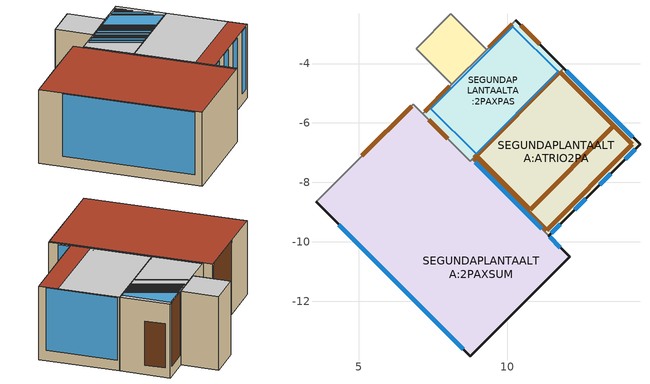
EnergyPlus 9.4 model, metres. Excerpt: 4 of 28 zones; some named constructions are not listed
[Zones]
SEGUNDAPLANTAALTA:2PAXSUM
 floor to PRIMERAPLANTAALTA:1PAXDC (02.Porcelanato/2cm-Aire/15cm-Gypsum/1.5cm_Reversed_Rev): 5.34,-7.79 4.88,-7.33 6.84,-5.38 7.3,-5.83 z6.9
 floor to PRIMERAPLANTAALTA:1PAXPAS (02.Porcelanato/2cm-Aire/15cm-Gypsum/1.5cm_Reversed_Rev): 9.42,-7.96 8.76,-7.29 8.82,-7.23 9.49,-7.89 z6.9; 4.98,-10.08 4.02,-9.11 6.14,-6.98 7.11,-7.95 z6.9; 8.27,-9.11 6.14,-6.98 7.3,-5.83 9.42,-7.96 z6.9
 floor to PRIMERAPLANTAALTA:1PAXBAX02 (02.Porcelanato/2cm-Aire/15cm-Gypsum/1.5cm_Reversed_Rev): 4.02,-9.11 3.56,-8.66 4.88,-7.33 5.34,-7.79 z6.9
 floor to PRIMERAPLANTAALTA:1PAXBAX01 (02.Porcelanato/2cm-Aire/15cm-Gypsum/1.5cm_Reversed_Rev): 6.14,-11.24 4.98,-10.08 7.11,-7.95 8.27,-9.11 z6.9
 floor to PRIMERAPLANTAALTA:1PAXOFX01 (02.Porcelanato/2cm-Aire/15cm-Gypsum/1.5cm_Reversed_Rev): 8.75,-13.85 6.14,-11.24 9.49,-7.89 12.1,-10.5 z6.9
 wall outside (01.WA.ENL1.5-BLO15-EMP1.5): 3.56,-8.66 8.75,-13.85 12.1,-10.5 11.39,-9.8 z6.9:10.35
 wall to SEGUNDAPLANTAALTA:2PAXBAX01 (01. Gypsum/1.5cm-Bloque/15cm-Gysum/1.5cm): 5.04,-7.17 3.56,-8.66 z6.9:10.35
 wall to SEGUNDAPLANTAALTA:2PAXCAF (01. Gypsum/1.5cm-Bloque/15cm-Gysum/1.5cm_Rev): 6.84,-5.38 5.04,-7.17 z6.9:10.35
 wall to SEGUNDAPLANTAALTA:2PAXES (01. Gypsum/1.5cm-Bloque/15cm-Gysum/1.5cm): 7.15,-5.69 6.84,-5.38 z6.9:10.35
 wall to SEGUNDAPLANTAALTA:ATRIO2PA (01. Gypsum/1.5cm-Bloque/15cm-Gysum/1.5cm): 11.39,-9.8 8.82,-7.23 z6.9:10.35
 wall to SEGUNDAPLANTAALTA:2PAXPAS (01. Gypsum/1.5cm-Bloque/15cm-Gysum/1.5cm): 8.82,-7.23 8.76,-7.29 7.15,-5.69 z6.9:10.35
 window (01.Vidrio Claro 6mm - 1002): 4.33,-9.43 8.52,-13.61 / 11.79,-10.19 11.42,-9.83 z7.38:10.31
 window inside (Project internal glazing - 1003): 11.15,-9.56 8.91,-7.32 z7.38:10.31
 door inside (IRTSurface): 6.78,-5.44 5.11,-7.11 z7.34:10.35
 door inside (01.Madera/MDF/2cm): 8,-6.53 7.36,-5.9 z7.34:9.4
 roof outside (01.Cubierta-OSB-Gres-Madera/CB): 12.03,-10.57 12.1,-10.5 8.82,-7.23 8.76,-7.29 z10.35; 8.75,-13.85 12.03,-10.57 6.84,-5.38 3.56,-8.66 z10.35
SEGUNDAPLANTAALTA:ASCENSOR
 floor to PRIMERAPLANTAALTA:ASCENSOR (02.Porcelanato/2cm-Aire/15cm-Gypsum/1.5cm_Reversed_Rev): 8.13,-4.7 6.93,-3.5 8.1,-2.32 9.31,-3.53 z6.9
 wall to SEGUNDAPLANTAALTA:2PAXES (01. Gypsum/1.5cm-Bloque/15cm-Gysum/1.5cm_Rev): 9.31,-3.53 8.1,-2.32 6.93,-3.5 8.13,-4.7 z6.9:10.35
 wall to SEGUNDAPLANTAALTA:2PAXPAS (01. Gypsum/1.5cm-Bloque/15cm-Gysum/1.5cm_Rev): 8.13,-4.7 9.31,-3.53 z6.9:10.35
 ceiling to CUBIERTA:ATRIOSUPERIOR (01. Porcelanato/2cm-Hormigon/15cm_Reversed): 8.13,-4.7 9.31,-3.53 8.1,-2.32 6.93,-3.5 z10.35
SEGUNDAPLANTAALTA:2PAXPAS
 floor to PRIMERAPLANTAALTA:1PAXPAS (02.Porcelanato/2cm-Aire/15cm-Gypsum/1.5cm_Reversed_Rev): 8.76,-7.29 7.15,-5.69 10.29,-2.55 11.9,-4.15 z6.9
 wall outside (01.WA.ENL1.5-BLO15-EMP1.5): 11.9,-4.15 10.29,-2.55 z6.9:10.35
 wall to SEGUNDAPLANTAALTA:2PAXES (01. Gypsum/1.5cm-Bloque/15cm-Gysum/1.5cm): 8.13,-4.7 7.15,-5.69 / 10.29,-2.55 9.31,-3.53 z6.9:10.35
 wall to SEGUNDAPLANTAALTA:ATRIO2PA (01. Gypsum/1.5cm-Bloque/15cm-Gysum/1.5cm): 8.82,-7.23 11.9,-4.15 z6.9:10.35
 door inside (IRTSurface): 8.07,-4.77 7.22,-5.62 / 10.16,-2.68 9.37,-3.46 z7.37:10.35; 8.89,-7.16 11.77,-4.28 z7.34:10.35
 door (Project external door): 11.09,-3.35 10.46,-2.71 z7.34:9.4
 ceiling to CUBIERTA:ATRIOSUPERIOR (02.Porcelanato/2cm-Aire/15cm-Gypsum/1.5cm_Reversed): 8.82,-7.23 11.9,-4.15 10.29,-2.55 7.22,-5.62 z10.35
 roof outside (01.Cubierta-OSB-Gres-Madera/CB): 8.76,-7.29 8.82,-7.23 7.22,-5.62 7.15,-5.69 z10.35
 skylight inside (Project internal glazing - 1003): 8.95,-7.04 11.71,-4.28 10.19,-2.76 7.43,-5.52 z10.35
SEGUNDAPLANTAALTA:ATRIO2PA
 floor to PRIMERAPLANTAALTA:ATRIO1PA (02.Porcelanato/2cm-Aire/15cm-Gypsum/1.5cm_Reversed_Rev): 11.39,-9.8 8.82,-7.23 11.9,-4.15 14.47,-6.72 z6.9
 wall outside (01.WA.ENL1.5-BLO15-EMP1.5): 11.39,-9.8 14.47,-6.72 11.9,-4.15 z6.9:10.35
 window (01.Vidrio Claro 6mm - 1002): 14.23,-6.49 11.98,-4.23 z7.38:10.31; 11.48,-9.7 11.79,-9.4 / 12.27,-8.92 12.63,-8.55 / 13.12,-8.07 13.48,-7.71 / 13.97,-7.22 14.31,-6.88 z7.41:10.31
 door inside (IRTSurface): 11.33,-9.6 8.89,-7.16 11.77,-4.28 14.21,-6.72 z6.9; 10.77,-8.92 13.58,-6.1 11.77,-4.28 8.95,-7.1 z10.35
 ceiling to CUBIERTA:ATRIOSUPERIOR (02.Porcelanato/2cm-Aire/15cm-Gypsum/1.5cm_Reversed): 10.77,-9.17 13.84,-6.1 11.9,-4.15 8.82,-7.23 z10.35
 roof outside (01.Cubierta-OSB-Gres-Madera/CB): 11.39,-9.8 14.47,-6.72 13.84,-6.1 10.77,-9.17 z10.35
[Schedule:Compact]
Off 24/7: Any Number, Through: 12/31, For: AllDays, Until: 24:00, 0
20001: Any Number, Through: 12/31, For: Weekdays Weekends SummerDesignDays, Until: 24:00, 0, For: WinterDesignDays, Until: 24:00, 0, For: AllOtherDays, Until: 24:00, 0
20002: Any Number, Through: 12/31, For: Weekdays Weekends SummerDesignDays, Until: 24:00, 24, For: WinterDesignDays, Until: 24:00, 0, For: AllOtherDays, Until: 24:00, 24
20003: Any Number, Through: 12/31, For: Weekdays Weekends SummerDesignDays, Until: 24:00, 22, For: WinterDesignDays, Until: 24:00, 0, For: AllOtherDays, Until: 24:00, 22
[Schedule:Week:Daily]
8:00 - 18:00 Mon - Sat_Jan; 8:00 - 18:00 Mon - Sat_Feb; 8:00 - 18:00 Mon - Sat_Mar; 8:00 - 18:00 Mon - Sat_Apr; 8:00 - 18:00 Mon - Sat_May; 8:00 - 18:00 Mon - Sat_Jun; 8:00 - 18:00 Mon - Sat_Jul; 8:00 - 18:00 Mon - Sat_Aug; 8:00 - 18:00 Mon - Sat_Sep; 8:00 - 18:00 Mon - Sat_Oct; 8:00 - 18:00 Mon - Sat_Nov; 8:00 - 18:00 Mon - Sat_Dec; Horario Circulacion_Jan; Horario Circulacion_Feb; Horario Circulacion_Mar; Horario Circulacion_Apr; Horario Circulacion_May; Horario Circulacion_Jun; Horario Circulacion_Jul; Horario Circulacion_Aug; Horario Circulacion_Sep; Horario Circulacion_Oct; Horario Circulacion_Nov; Horario Circulacion_Dec: 11, 1, 1, 1, 1, 1, 1, 11, 1, 11, 1, 1
[Schedule:Year]
8:00 - 18:00 Mon - Sat: Any number, 8:00 - 18:00 Mon - Sat_Jan, 1, 1, 1, 31, 8:00 - 18:00 Mon - Sat_Feb, 2, 1, 2, 28, 8:00 - 18:00 Mon - Sat_Mar, 3, 1, 3, 31, 8:00 - 18:00 Mon - Sat_Apr, 4, 1, 4, 30, 8:00 - 18:00 Mon - Sat_May, 5, 1, 5, 31, 8:00 - 18:00 Mon - Sat_Jun, 6, 1, 6, 30, 8:00 - 18:00 Mon - Sat_Jul, 7, 1, 7, 31, 8:00 - 18:00 Mon - Sat_Aug, 8, 1, 8, 31, 8:00 - 18:00 Mon - Sat_Sep, 9, 1, 9, 30, 8:00 - 18:00 Mon - Sat_Oct, 10, 1, 10, 31, 8:00 - 18:00 Mon - Sat_Nov, 11, 1, 11, 30, 8:00 - 18:00 Mon - Sat_Dec, 12, 1, 12, 31
Horario Circulacion: Any number, Horario Circulacion_Jan, 1, 1, 1, 31, Horario Circulacion_Feb, 2, 1, 2, 28, Horario Circulacion_Mar, 3, 1, 3, 31, Horario Circulacion_Apr, 4, 1, 4, 30, Horario Circulacion_May, 5, 1, 5, 31, Horario Circulacion_Jun, 6, 1, 6, 30, Horario Circulacion_Jul, 7, 1, 7, 31, Horario Circulacion_Aug, 8, 1, 8, 31, Horario Circulacion_Sep, 9, 1, 9, 30, Horario Circulacion_Oct, 10, 1, 10, 31, Horario Circulacion_Nov, 11, 1, 11, 30, Horario Circulacion_Dec, 12, 1, 12, 31
[AirflowNetwork:MultiZone:Surface:Crack] Reference crack conditions=Reference Crack Conditions
Name | Crack | Flow coeff (kg/s @ 1Pa) | Flow exponent
 | SEGUNDAPLANTAALTA:2PAXSUM_Roof_1_0_0 | .0000422 | .7
 | SEGUNDAPLANTAALTA:2PAXSUM_Roof_1_0_1 | .0034081 | .7
 | SEGUNDAPLANTAALTA:2PAXSUM_Wall_5_0_0 | .0008026 | .7
 | SEGUNDAPLANTAALTA:2PAXSUM_Wall_6_0_0 | .0016322 | .7
 | SEGUNDAPLANTAALTA:2PAXSUM_Wall_7_0_0 | .0001942 | .7
 | SEGUNDAPLANTAALTA:2PAXSUM_Partition_8_0_0 | .0098377 | .75
 | SEGUNDAPLANTAALTA:2PAXSUM_Partition_9_0_0 | .0009418 | .75
 | SEGUNDAPLANTAALTA:2PAXSUM_Partition_10_0_0 | .0179406 | .75
 | SEGUNDAPLANTAALTA:ASCENSOR_Ceiling_1_0_0 | .0025473 | .7
 | SEGUNDAPLANTAALTA:ASCENSOR_Partition_5_0_0 | .017181 | .75
 | SEGUNDAPLANTAALTA:2PAXPAS_Ceiling_1_0_0 | .0013271 | .7
 | SEGUNDAPLANTAALTA:2PAXPAS_Roof_1_1_0 | .0000207 | .7
 | SEGUNDAPLANTAALTA:2PAXPAS_Wall_2_0_0 | .000598 | .7
 | SEGUNDAPLANTAALTA:2PAXPAS_Partition_8_0_0 | .0083005 | .75
 | SEGUNDAPLANTAALTA:ATRIO2PA_Ceiling_1_0_0 | .0015612 | .7
 | SEGUNDAPLANTAALTA:ATRIO2PA_Roof_1_1_0 | .0003844 | .7
 | SEGUNDAPLANTAALTA:ATRIO2PA_Wall_2_0_0 | .0003235 | .7
 | SEGUNDAPLANTAALTA:ATRIO2PA_Wall_5_0_0 | .0009367 | .7
[AirflowNetwork:MultiZone:Zone] Ventilation Control Mode=Temperature
Name | Vent Temperature Schedule | Venting Availability Schedule
SEGUNDAPLANTAALTA:2PAXSUM | 20003 | 20001
SEGUNDAPLANTAALTA:ASCENSOR; SEGUNDAPLANTAALTA:2PAXPAS | 20002 | 20001
SEGUNDAPLANTAALTA:ATRIO2PA | 20002 | Off 24/7
[AirflowNetwork:MultiZone:Surface]
Name | Leakage Component | Crack Actual Value or Window Open Factor for Ventilation (dimensionless) | Ventilation control mode | Crack Actual Value (dimensionless) | Venting Availability Schedule | Ventilation temp schedule
SEGUNDAPLANTAALTA:2PAXSUM_Partition_3_0_0_0_0_0_Hole_10133 | SEGUNDAPLANTAALTA:2PAXCAF_Partition_5_0_0_0_0_0_Hole | 1 | Constant
SEGUNDAPLANTAALTA:2PAXPAS_Partition_5_0_0_0_0_0_Hole_10138 | SEGUNDAPLANTAALTA:2PAXES_Partition_6_0_0_0_0_0_Hole | 1 | Constant
SEGUNDAPLANTAALTA:2PAXPAS_Partition_3_0_0_0_0_0_Hole_10143 | SEGUNDAPLANTAALTA:2PAXES_Partition_10_0_0_0_0_0_Hole | 1 | Constant
SEGUNDAPLANTAALTA:2PAXSUM_Roof_1_0_0 | SEGUNDAPLANTAALTA:2PAXSUM_Roof_1_0_0 |  |  | 1
SEGUNDAPLANTAALTA:2PAXSUM_Roof_1_0_1 | SEGUNDAPLANTAALTA:2PAXSUM_Roof_1_0_1 |  |  | 1
SEGUNDAPLANTAALTA:2PAXSUM_Wall_5_0_0 | SEGUNDAPLANTAALTA:2PAXSUM_Wall_5_0_0 |  |  | 1
SEGUNDAPLANTAALTA:2PAXSUM_Wall_5_0_0_0_0_0_Win | SEGUNDAPLANTAALTA:2PAXSUM_Wall_5_0_0_0_0_0_Win | 1 | NoVent
SEGUNDAPLANTAALTA:2PAXSUM_Wall_6_0_0 | SEGUNDAPLANTAALTA:2PAXSUM_Wall_6_0_0 |  |  | 1
SEGUNDAPLANTAALTA:2PAXSUM_Wall_7_0_0 | SEGUNDAPLANTAALTA:2PAXSUM_Wall_7_0_0 |  |  | 1
SEGUNDAPLANTAALTA:2PAXSUM_Wall_7_0_0_0_0_0_Win | SEGUNDAPLANTAALTA:2PAXSUM_Wall_7_0_0_0_0_0_Win | 1 | NoVent
SEGUNDAPLANTAALTA:2PAXSUM_Partition_8_0_0 | SEGUNDAPLANTAALTA:2PAXSUM_Partition_8_0_0 |  |  | 1
SEGUNDAPLANTAALTA:2PAXSUM_Partition_8_0_0_0_0_0_Win | SEGUNDAPLANTAALTA:2PAXSUM_Partition_8_0_0_0_0_0_Win | 1 | Constant |  | 8:00 - 18:00 Mon - Sat
SEGUNDAPLANTAALTA:2PAXSUM_Partition_9_0_0 | SEGUNDAPLANTAALTA:2PAXSUM_Partition_9_0_0 |  |  | 1
SEGUNDAPLANTAALTA:2PAXSUM_Partition_10_0_0 | SEGUNDAPLANTAALTA:2PAXSUM_Partition_10_0_0 |  |  | 1
SEGUNDAPLANTAALTA:2PAXSUM_Partition_10_0_0_0_0_0_Door | SEGUNDAPLANTAALTA:2PAXSUM_Partition_10_0_0_0_0_0_Door | 1 | Constant |  | 8:00 - 18:00 Mon - Sat
SEGUNDAPLANTAALTA:ASCENSOR_Ceiling_1_0_0 | SEGUNDAPLANTAALTA:ASCENSOR_Ceiling_1_0_0 |  |  | 1
SEGUNDAPLANTAALTA:ASCENSOR_Partition_5_0_0 | SEGUNDAPLANTAALTA:ASCENSOR_Partition_5_0_0 |  |  | 1
SEGUNDAPLANTAALTA:2PAXPAS_Ceiling_1_0_0 | SEGUNDAPLANTAALTA:2PAXPAS_Ceiling_1_0_0 |  |  | 1
SEGUNDAPLANTAALTA:2PAXPAS_Ceiling_1_0_0_0_0_0_Win | SEGUNDAPLANTAALTA:2PAXPAS_Ceiling_1_0_0_0_0_0_Win | 1 | Constant |  | Horario Circulacion
SEGUNDAPLANTAALTA:2PAXPAS_Roof_1_1_0 | SEGUNDAPLANTAALTA:2PAXPAS_Roof_1_1_0 |  |  | 1
SEGUNDAPLANTAALTA:2PAXPAS_Wall_2_0_0 | SEGUNDAPLANTAALTA:2PAXPAS_Wall_2_0_0 |  |  | 1
SEGUNDAPLANTAALTA:2PAXPAS_Wall_2_0_0_0_0_0_Door | SEGUNDAPLANTAALTA:2PAXPAS_Wall_2_0_0_0_0_0_Door | 1 | Constant |  | Horario Circulacion
SEGUNDAPLANTAALTA:2PAXPAS_Partition_8_0_0 | SEGUNDAPLANTAALTA:2PAXPAS_Partition_8_0_0 |  |  | 1
SEGUNDAPLANTAALTA:2PAXPAS_Partition_8_0_0_0_0_0_Hole | SEGUNDAPLANTAALTA:2PAXPAS_Partition_8_0_0_0_0_0_Hole | 1 | Constant
SEGUNDAPLANTAALTA:ATRIO2PA_Ceiling_1_0_0 | SEGUNDAPLANTAALTA:ATRIO2PA_Ceiling_1_0_0 |  |  | 1
CUBIERTA:ATRIOSUPERIOR_Floor_0_0_0_1_0_1_Hole_10156 | SEGUNDAPLANTAALTA:ATRIO2PA_Ceiling_1_0_0_0_0_0_Hole | 1 | Constant
SEGUNDAPLANTAALTA:ATRIO2PA_Roof_1_1_0 | SEGUNDAPLANTAALTA:ATRIO2PA_Roof_1_1_0 |  |  | 1
SEGUNDAPLANTAALTA:ATRIO2PA_Wall_2_0_0 | SEGUNDAPLANTAALTA:ATRIO2PA_Wall_2_0_0 |  |  | 1
SEGUNDAPLANTAALTA:ATRIO2PA_Wall_2_0_0_0_0_0_Win | SEGUNDAPLANTAALTA:ATRIO2PA_Wall_2_0_0_0_0_0_Win | 1 | Constant |  | Off 24/7 | 20002
SEGUNDAPLANTAALTA:ATRIO2PA_Wall_5_0_0 | SEGUNDAPLANTAALTA:ATRIO2PA_Wall_5_0_0 |  |  | 1
SEGUNDAPLANTAALTA:ATRIO2PA_Wall_5_0_0_0_0_3_Win | SEGUNDAPLANTAALTA:ATRIO2PA_Wall_5_0_0_0_0_3_Win | 1 | Constant |  | Off 24/7 | 20002
SEGUNDAPLANTAALTA:ATRIO2PA_Wall_5_0_0_1_0_2_Win | SEGUNDAPLANTAALTA:ATRIO2PA_Wall_5_0_0_1_0_2_Win | 1 | Constant |  | Off 24/7 | 20002
SEGUNDAPLANTAALTA:ATRIO2PA_Wall_5_0_0_2_0_1_Win | SEGUNDAPLANTAALTA:ATRIO2PA_Wall_5_0_0_2_0_1_Win | 1 | Constant |  | Off 24/7 | 20002
SEGUNDAPLANTAALTA:ATRIO2PA_Wall_5_0_0_3_0_0_Win | SEGUNDAPLANTAALTA:ATRIO2PA_Wall_5_0_0_3_0_0_Win | 1 | Constant |  | Off 24/7 | 20002
[AirflowNetwork:MultiZone:ExternalNode]
Name | External Node Height | Wind Pressure Coefficient Values Object
SEGUNDAPLANTAALTA:2PAXSUM_Roof_1_0_0 | 13.8 | SEGUNDAPLANTAALTA:2PAXSUM_Roof_1_0_0
SEGUNDAPLANTAALTA:2PAXSUM_Roof_1_0_1 | 13.8 | SEGUNDAPLANTAALTA:2PAXSUM_Roof_1_0_1
SEGUNDAPLANTAALTA:2PAXSUM_Wall_5_0_0 | 11.5 | SEGUNDAPLANTAALTA:2PAXSUM_Wall_5_0_0
SEGUNDAPLANTAALTA:2PAXSUM_Wall_5_0_0_0_0_0_Win | 11.8 | SEGUNDAPLANTAALTA:2PAXSUM_Wall_5_0_0_0_0_0_Win
SEGUNDAPLANTAALTA:2PAXSUM_Wall_6_0_0 | 11.5 | SEGUNDAPLANTAALTA:2PAXSUM_Wall_6_0_0
SEGUNDAPLANTAALTA:2PAXSUM_Wall_7_0_0 | 11.5 | SEGUNDAPLANTAALTA:2PAXSUM_Wall_7_0_0
SEGUNDAPLANTAALTA:2PAXSUM_Wall_7_0_0_0_0_0_Win | 11.8 | SEGUNDAPLANTAALTA:2PAXSUM_Wall_7_0_0_0_0_0_Win
SEGUNDAPLANTAALTA:2PAXPAS_Roof_1_1_0 | 13.8 | SEGUNDAPLANTAALTA:2PAXPAS_Roof_1_1_0
SEGUNDAPLANTAALTA:2PAXPAS_Wall_2_0_0 | 11.5 | SEGUNDAPLANTAALTA:2PAXPAS_Wall_2_0_0
SEGUNDAPLANTAALTA:2PAXPAS_Wall_2_0_0_0_0_0_Door | 11.16 | SEGUNDAPLANTAALTA:2PAXPAS_Wall_2_0_0_0_0_0_Door
SEGUNDAPLANTAALTA:ATRIO2PA_Roof_1_1_0 | 13.8 | SEGUNDAPLANTAALTA:ATRIO2PA_Roof_1_1_0
SEGUNDAPLANTAALTA:ATRIO2PA_Wall_2_0_0 | 11.5 | SEGUNDAPLANTAALTA:ATRIO2PA_Wall_2_0_0
SEGUNDAPLANTAALTA:ATRIO2PA_Wall_2_0_0_0_0_0_Win | 11.8 | SEGUNDAPLANTAALTA:ATRIO2PA_Wall_2_0_0_0_0_0_Win
SEGUNDAPLANTAALTA:ATRIO2PA_Wall_5_0_0 | 11.5 | SEGUNDAPLANTAALTA:ATRIO2PA_Wall_5_0_0
SEGUNDAPLANTAALTA:ATRIO2PA_Wall_5_0_0_0_0_3_Win | 11.81 | SEGUNDAPLANTAALTA:ATRIO2PA_Wall_5_0_0_0_0_3_Win
SEGUNDAPLANTAALTA:ATRIO2PA_Wall_5_0_0_1_0_2_Win | 11.81 | SEGUNDAPLANTAALTA:ATRIO2PA_Wall_5_0_0_1_0_2_Win
SEGUNDAPLANTAALTA:ATRIO2PA_Wall_5_0_0_2_0_1_Win | 11.81 | SEGUNDAPLANTAALTA:ATRIO2PA_Wall_5_0_0_2_0_1_Win
SEGUNDAPLANTAALTA:ATRIO2PA_Wall_5_0_0_3_0_0_Win | 11.81 | SEGUNDAPLANTAALTA:ATRIO2PA_Wall_5_0_0_3_0_0_Win
[AirflowNetwork:MultiZone:WindPressureCoefficientValues] CP Array=Cp Data
Name | Wind direction #1 (deg) | Wind direction #2 (deg) | Wind direction #3 (deg) | Wind direction #4 (deg) | Wind direction #5 (deg) | Wind direction #6 (deg) | Wind direction #7 (deg) | Wind direction #8 (deg)
SEGUNDAPLANTAALTA:2PAXSUM_Roof_1_0_0; SEGUNDAPLANTAALTA:2PAXSUM_Roof_1_0_1; SEGUNDAPLANTAALTA:2PAXPAS_Roof_1_1_0; SEGUNDAPLANTAALTA:ATRIO2PA_Roof_1_1_0 | -.5 | -.4 | -.5 | -.6 | -.5 | -.4 | -.5 | -.6
SEGUNDAPLANTAALTA:2PAXSUM_Wall_5_0_0; SEGUNDAPLANTAALTA:2PAXSUM_Wall_5_0_0_0_0_0_Win | -.35 | -.2 | -.35 | -.3 | .1 | .4 | .1 | -.3
SEGUNDAPLANTAALTA:2PAXSUM_Wall_6_0_0; SEGUNDAPLANTAALTA:ATRIO2PA_Wall_5_0_0; SEGUNDAPLANTAALTA:ATRIO2PA_Wall_5_0_0_0_0_3_Win; SEGUNDAPLANTAALTA:ATRIO2PA_Wall_5_0_0_1_0_2_Win; SEGUNDAPLANTAALTA:ATRIO2PA_Wall_5_0_0_2_0_1_Win; SEGUNDAPLANTAALTA:ATRIO2PA_Wall_5_0_0_3_0_0_Win | -.35 | -.3 | .1 | .4 | .1 | -.3 | -.35 | -.2
SEGUNDAPLANTAALTA:2PAXSUM_Wall_7_0_0; SEGUNDAPLANTAALTA:2PAXSUM_Wall_7_0_0_0_0_0_Win; SEGUNDAPLANTAALTA:2PAXPAS_Wall_2_0_0; SEGUNDAPLANTAALTA:2PAXPAS_Wall_2_0_0_0_0_0_Door; SEGUNDAPLANTAALTA:ATRIO2PA_Wall_2_0_0; SEGUNDAPLANTAALTA:ATRIO2PA_Wall_2_0_0_0_0_0_Win | .1 | .4 | .1 | -.3 | -.35 | -.2 | -.35 | -.3
[AirflowNetwork:MultiZone:Component:DetailedOpening] Type of large vertical opening (LVO)=NonPivoted; Extra crack length for LVO type 1 with multiple openable parts (m)=0; Number of Opening Factor Values=2; Opening factor #1 (dimensionless)=0; Width factor for opening factor #1 (dimensionless)=0; Opening factor #2 (dimensionless)=1; Opening factor #3 (dimensionless)=0; Discharge coefficient for Opening factor #3 (dimensionless)=0; Width factor for Opening factor #3 (dimensionless)=0; Height factor for Opening factor #3 (dimensionless)=0; Start height factor for Opening factor #3 (dimensionless)=0; Opening factor #4 (dimensionless)=0; Discharge coefficient for Opening factor #4 (dimensionless)=0; Width factor for Opening factor #4 (dimensionless)=0; Height factor for Opening factor #4 (dimensionless)=0; Start height factor for Opening factor #4 (dimensionless)=0
Name | Air Mass Flow Coefficient When Window or Door Is Closed (kg/s @ 1Pa per m crack) | Air Mass Flow Exponent When Window or Door Is Closed (dimensionless) | Discharge coefficient for opening factor #1 (dimensionless) | Height factor for opening factor #1 (dimensionless) | Start height factor for opening factor #1 (dimensionless) | Discharge coefficient for Opening factor #2 (dimensionless) | Width factor for Opening factor #2 (dimensionless) | Height factor for Opening factor #2 (dimensionless) | Start height factor for Opening factor #2 (dimensionless)
SEGUNDAPLANTAALTA:2PAXSUM_Wall_5_0_0_0_0_0_Win; SEGUNDAPLANTAALTA:2PAXSUM_Wall_7_0_0_0_0_0_Win | .00014 | .65 | .65 | 0 | 0 | .65 | 1e-08 | 1 | 0
SEGUNDAPLANTAALTA:2PAXSUM_Partition_8_0_0_0_0_0_Win | .0014 | .65 | 0.65 | 1 | 0 | 0.65 | 1e-08 | 1 | 0
SEGUNDAPLANTAALTA:2PAXSUM_Partition_10_0_0_0_0_0_Door | .02 | .6 | .65 | 1 | 0 | .65 | .025 | 1 | 0
SEGUNDAPLANTAALTA:2PAXPAS_Wall_2_0_0_0_0_0_Door | .0014 | .65 | .65 | 1 | 0 | .65 | .025 | 1 | 0
SEGUNDAPLANTAALTA:2PAXPAS_Partition_8_0_0_0_0_0_Hole | 1e-08 | 1 | .65 | 1 | 0 | .65 | 1 | 1 | 0
SEGUNDAPLANTAALTA:ATRIO2PA_Wall_2_0_0_0_0_0_Win; SEGUNDAPLANTAALTA:ATRIO2PA_Wall_5_0_0_0_0_3_Win; SEGUNDAPLANTAALTA:ATRIO2PA_Wall_5_0_0_1_0_2_Win; SEGUNDAPLANTAALTA:ATRIO2PA_Wall_5_0_0_2_0_1_Win; SEGUNDAPLANTAALTA:ATRIO2PA_Wall_5_0_0_3_0_0_Win | .00014 | .65 | 0.65 | .05 | .95 | 0.65 | 1 | .05 | .95
[AirflowNetwork:MultiZone:Component:HorizontalOpening] Sloping Plane Angle (open)=90; Discharge coefficient for opening (dimensionless)=.65
Name | Air Mass Flow Coefficient When Window or Door Is Closed (kg/s @ 1Pa per m crack) | Air Mass Flow Exponent When Window or Door Is Closed (dimensionless)
SEGUNDAPLANTAALTA:2PAXPAS_Ceiling_1_0_0_0_0_0_Win | .0014 | .65
SEGUNDAPLANTAALTA:ATRIO2PA_Ceiling_1_0_0_0_0_0_Hole | 1e-08 | 0.5
